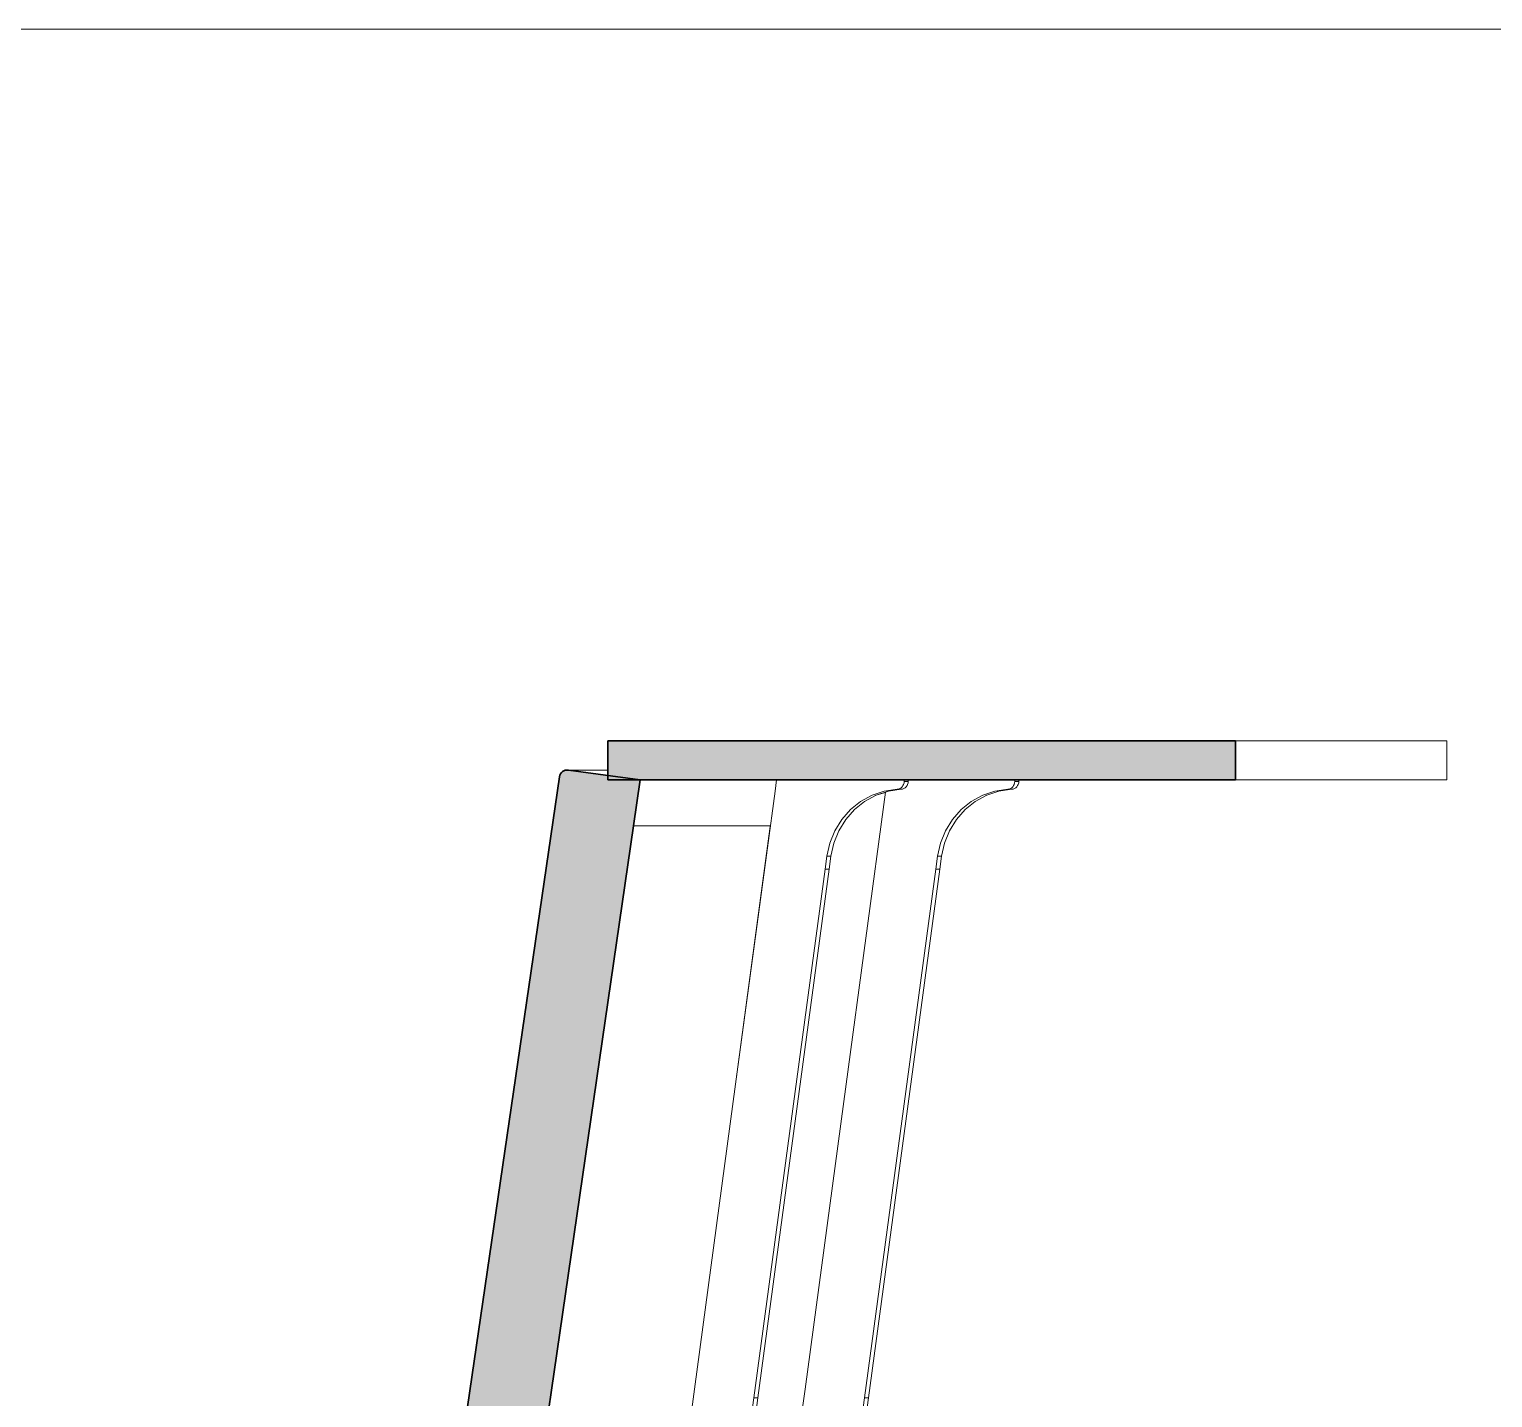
# Model space of a CAD drawing. Header units: millimetres. Extents: x -46169 to 247764, y -86316 to 18123.
# Drawn here: x 235694 to 236635, y -79858 to -78977 of the extents above; entities that cross this region are included whole.
import ezdxf

# ---------------------------------------------------------------- set-up
doc = ezdxf.new("R2010")
doc.units = ezdxf.units.MM
doc.header["$MEASUREMENT"] = 0
doc.linetypes.add('Wipeout_Contour', pattern=[1000, 0, -1000])
doc.layers.add('0_Pen_No__85', color=8, linetype='Continuous', lineweight=20)
doc.layers.add('New_A-35-M_FFE_Fixed_Pen_No__1', color=7, linetype='Continuous', lineweight=13)
doc.layers.add('New_A-20-M_Roof', color=7, linetype='Continuous')
doc.layers.add('New_A-35-M_FFE_Fixed', color=7, linetype='Continuous')
doc.layers.add('New_A-35-M_FFE_Fixed_Pen_No__104', color=7, linetype='Continuous', lineweight=15, true_color=0xa6a6a6)
doc.layers.add('New_A-35-M_FFE_Fixed_Pen_No__44', color=7, linetype='Continuous', lineweight=35, true_color=0x444444)

# ---------------------------------------------------------------- blocks, each defined once
blk = doc.blocks.new('Section Elem_81_5', base_point=(221877.12, -83027.49))
at = {"color": 254, "linetype": 'Wipeout_Contour', "lineweight": 0, "ltscale": 997328.976935}
blk.add_wipeout([(240783.96, -79427.49), (230618.33, -82957.6), (230624.49, -82975.35), (240841.25, -79427.49)], dxfattribs=at).dxf.layer = 'New_A-20-M_Roof'
blk = doc.blocks.new('Section Elem_85_5', base_point=(221877.12, -83027.49))
at = {"color": 254, "linetype": 'Wipeout_Contour', "lineweight": 0, "ltscale": 998094.548223}
blk.add_wipeout([(236469.79, -79435.31), (236469.79, -79460.31), (236605.64, -79460.31), (236605.64, -79435.31)], dxfattribs=at).dxf.layer = 'New_A-35-M_FFE_Fixed'
at = {"color": 254, "linetype": 'Wipeout_Contour', "lineweight": 0, "ltscale": 996264.962021}
blk.add_wipeout([(236039.58, -79454.05), (236040.6, -79454.09), (236066.03, -79454.09), (236066.03, -79454.05)], dxfattribs=at).dxf.layer = 'New_A-35-M_FFE_Fixed'
at = {"color": 254, "linetype": 'Wipeout_Contour', "lineweight": 0, "ltscale": 997051.814363}
blk.add_wipeout([(236256.5, -79462.34), (236256.24, -79463.25), (236258.83, -79463.25), (236259.09, -79462.34)], dxfattribs=at).dxf.layer = 'New_A-35-M_FFE_Fixed'
at = {"color": 254, "linetype": 'Wipeout_Contour', "lineweight": 0, "ltscale": 997294.966518}
blk.add_wipeout([(236317.57, -79467.6), (236325.79, -79466.39), (236323.2, -79466.39), (236314.98, -79467.6)], dxfattribs=at).dxf.layer = 'New_A-35-M_FFE_Fixed'
at = {"color": 254, "linetype": 'Wipeout_Contour', "lineweight": 0, "ltscale": 997320.007868}
blk.add_wipeout([(236330.35, -79461.4), (236330.35, -79460.31), (236327.76, -79460.31), (236327.76, -79461.4)], dxfattribs=at).dxf.layer = 'New_A-35-M_FFE_Fixed'
at = {"color": 254, "linetype": 'Wipeout_Contour', "lineweight": 0, "ltscale": 997221.797755}
blk.add_wipeout([(236295.77, -79479.52), (236302.34, -79474.27), (236299.75, -79474.27), (236293.18, -79479.52)], dxfattribs=at).dxf.layer = 'New_A-35-M_FFE_Fixed'
at = {"color": 254, "linetype": 'Wipeout_Contour', "lineweight": 0, "ltscale": 996925.847535}
blk.add_wipeout([(236216.4, -79485.86), (236211.93, -79493.1), (236214.52, -79493.1), (236218.99, -79485.86)], dxfattribs=at).dxf.layer = 'New_A-35-M_FFE_Fixed'
at = {"color": 254, "linetype": 'Wipeout_Contour', "lineweight": 0, "ltscale": 997190.7998}
blk.add_wipeout([(236282.49, -79501.02), (236285.7, -79493.1), (236283.11, -79493.1), (236279.9, -79501.02)], dxfattribs=at).dxf.layer = 'New_A-35-M_FFE_Fixed'
at = {"color": 254, "linetype": 'Wipeout_Contour', "lineweight": 0, "ltscale": 996926.846151}
blk.add_wipeout([(236209.46, -79509.4), (236206.87, -79509.4), (236205.74, -79517.84), (236208.32, -79517.84)], dxfattribs=at).dxf.layer = 'New_A-35-M_FFE_Fixed'
at = {"color": 254, "linetype": 'Wipeout_Contour', "lineweight": 0, "ltscale": 997196.673653}
blk.add_wipeout([(236279.5, -79517.84), (236280.64, -79509.4), (236278.05, -79509.4), (236276.91, -79517.84)], dxfattribs=at).dxf.layer = 'New_A-35-M_FFE_Fixed'
at = {"layer": 'New_A-35-M_FFE_Fixed_Pen_No__1', "linetype": 'Continuous'}
for p, q in [((236605.64, -79435.31), (236469.79, -79435.31)), ((236605.64, -79435.31), (236605.64, -79460.31)), ((236605.64, -79460.31), (236469.79, -79460.31))]:
    blk.add_line(p, q, dxfattribs=at)
at = {"layer": 'New_A-35-M_FFE_Fixed_Pen_No__44', "linetype": 'Continuous'}
for q in [(236066.03, -79435.31), (236469.79, -79460.31)]:
    blk.add_line((236469.79, -79435.31), q, dxfattribs=at)
at = {"color": 254, "linetype": 'Wipeout_Contour', "lineweight": 0, "ltscale": 997050.811475}
blk.add_wipeout([(236255.26, -79464.83), (236257.85, -79464.83), (236258.41, -79464.09), (236255.83, -79464.09)], dxfattribs=at).dxf.layer = 'New_A-35-M_FFE_Fixed'
at = {"color": 254, "linetype": 'Wipeout_Contour', "lineweight": 0, "ltscale": 997311.391589}
blk.add_wipeout([(236325.79, -79466.39), (236326.69, -79466.25), (236324.1, -79466.25), (236323.2, -79466.39)], dxfattribs=at).dxf.layer = 'New_A-35-M_FFE_Fixed'
at = {"color": 254, "linetype": 'Wipeout_Contour', "lineweight": 0, "ltscale": 997242.255085}
blk.add_wipeout([(236302.34, -79474.27), (236309.68, -79470.26), (236307.09, -79470.26), (236299.75, -79474.27)], dxfattribs=at).dxf.layer = 'New_A-35-M_FFE_Fixed'
at = {"color": 254, "linetype": 'Wipeout_Contour', "lineweight": 0, "ltscale": 996936.280051}
blk.add_wipeout([(236222, -79479.52), (236216.4, -79485.86), (236218.99, -79485.86), (236224.59, -79479.52)], dxfattribs=at).dxf.layer = 'New_A-35-M_FFE_Fixed'
at = {"color": 254, "linetype": 'Wipeout_Contour', "lineweight": 0, "ltscale": 997206.11973}
blk.add_wipeout([(236290.17, -79485.86), (236295.77, -79479.52), (236293.18, -79479.52), (236287.58, -79485.86)], dxfattribs=at).dxf.layer = 'New_A-35-M_FFE_Fixed'
at = {"color": 254, "linetype": 'Wipeout_Contour', "lineweight": 0, "ltscale": 996920.966113}
blk.add_wipeout([(236211.93, -79493.1), (236208.72, -79501.02), (236211.31, -79501.02), (236214.52, -79493.1)], dxfattribs=at).dxf.layer = 'New_A-35-M_FFE_Fixed'
at = {"color": 254, "linetype": 'Wipeout_Contour', "lineweight": 0, "ltscale": 997191.610625}
blk.add_wipeout([(236282.49, -79501.02), (236279.9, -79501.02), (236278.05, -79509.4), (236280.64, -79509.4)], dxfattribs=at).dxf.layer = 'New_A-35-M_FFE_Fixed'
at = {"color": 254, "linetype": 'Wipeout_Contour', "lineweight": 0, "ltscale": 997060.588098}
blk.add_wipeout([(236159.89, -79857.85), (236162.48, -79857.85), (236208.32, -79517.84), (236205.74, -79517.84)], dxfattribs=at).dxf.layer = 'New_A-35-M_FFE_Fixed'
at = {"color": 254, "linetype": 'Wipeout_Contour', "lineweight": 0, "ltscale": 997044.595659}
blk.add_wipeout([(236253.79, -79465.93), (236252.93, -79466.25), (236255.52, -79466.25), (236256.38, -79465.93)], dxfattribs=at).dxf.layer = 'New_A-35-M_FFE_Fixed'
at = {"color": 254, "linetype": 'Wipeout_Contour', "lineweight": 0, "ltscale": 997266.887259}
blk.add_wipeout([(236309.68, -79470.26), (236317.57, -79467.6), (236314.98, -79467.6), (236307.09, -79470.26)], dxfattribs=at).dxf.layer = 'New_A-35-M_FFE_Fixed'
at = {"color": 254, "linetype": 'Wipeout_Contour', "lineweight": 0, "ltscale": 997321.505307}
blk.add_wipeout([(236329.59, -79464.09), (236330.01, -79463.25), (236327.42, -79463.25), (236327, -79464.09)], dxfattribs=at).dxf.layer = 'New_A-35-M_FFE_Fixed'
at = {"color": 254, "linetype": 'Wipeout_Contour', "lineweight": 0, "ltscale": 996951.955368}
blk.add_wipeout([(236231.16, -79474.27), (236228.57, -79474.27), (236222, -79479.52), (236224.59, -79479.52)], dxfattribs=at).dxf.layer = 'New_A-35-M_FFE_Fixed'
at = {"color": 254, "linetype": 'Wipeout_Contour', "lineweight": 0, "ltscale": 997195.684286}
blk.add_wipeout([(236285.7, -79493.1), (236290.17, -79485.86), (236287.58, -79485.86), (236283.11, -79493.1)], dxfattribs=at).dxf.layer = 'New_A-35-M_FFE_Fixed'
at = {"color": 254, "linetype": 'Wipeout_Contour', "lineweight": 0, "ltscale": 996921.780046}
blk.add_wipeout([(236206.87, -79509.4), (236209.46, -79509.4), (236211.31, -79501.02), (236208.72, -79501.02)], dxfattribs=at).dxf.layer = 'New_A-35-M_FFE_Fixed'
at = {"color": 254, "linetype": 'Wipeout_Contour', "lineweight": 0, "ltscale": 997047.217645}
blk.add_wipeout([(236254.58, -79465.46), (236253.79, -79465.93), (236256.38, -79465.93), (236257.17, -79465.46)], dxfattribs=at).dxf.layer = 'New_A-35-M_FFE_Fixed'
at = {"color": 254, "linetype": 'Wipeout_Contour', "lineweight": 0, "ltscale": 997320.661663}
blk.add_wipeout([(236329.03, -79464.83), (236329.59, -79464.09), (236327, -79464.09), (236326.44, -79464.83)], dxfattribs=at).dxf.layer = 'New_A-35-M_FFE_Fixed'
at = {"color": 254, "linetype": 'Wipeout_Contour', "lineweight": 0, "ltscale": 997041.542398}
blk.add_wipeout([(236255.52, -79466.25), (236252.93, -79466.25), (236252.02, -79466.39), (236254.61, -79466.39)], dxfattribs=at).dxf.layer = 'New_A-35-M_FFE_Fixed'
at = {"color": 254, "linetype": 'Wipeout_Contour', "lineweight": 0, "ltscale": 997317.067249}
blk.add_wipeout([(236327.55, -79465.93), (236328.34, -79465.46), (236325.75, -79465.46), (236324.96, -79465.93)], dxfattribs=at).dxf.layer = 'New_A-35-M_FFE_Fixed'
at = {"color": 254, "linetype": 'Wipeout_Contour', "lineweight": 0, "ltscale": 997025.11809}
blk.add_wipeout([(236243.81, -79467.6), (236246.4, -79467.6), (236254.61, -79466.39), (236252.02, -79466.39)], dxfattribs=at).dxf.layer = 'New_A-35-M_FFE_Fixed'
at = {"color": 254, "linetype": 'Wipeout_Contour', "lineweight": 0, "ltscale": 997314.445031}
blk.add_wipeout([(236326.69, -79466.25), (236327.55, -79465.93), (236324.96, -79465.93), (236324.1, -79466.25)], dxfattribs=at).dxf.layer = 'New_A-35-M_FFE_Fixed'
at = {"color": 254, "linetype": 'Wipeout_Contour', "lineweight": 0, "ltscale": 996997.040433}
blk.add_wipeout([(236246.4, -79467.6), (236243.81, -79467.6), (236235.91, -79470.26), (236238.5, -79470.26)], dxfattribs=at).dxf.layer = 'New_A-35-M_FFE_Fixed'
at = {"color": 254, "linetype": 'Wipeout_Contour', "lineweight": 0, "ltscale": 997051.654788}
blk.add_wipeout([(236256.24, -79463.25), (236255.83, -79464.09), (236258.41, -79464.09), (236258.83, -79463.25)], dxfattribs=at).dxf.layer = 'New_A-35-M_FFE_Fixed'
at = {"color": 254, "linetype": 'Wipeout_Contour', "lineweight": 0, "ltscale": 997319.164462}
blk.add_wipeout([(236328.34, -79465.46), (236329.03, -79464.83), (236326.44, -79464.83), (236325.75, -79465.46)], dxfattribs=at).dxf.layer = 'New_A-35-M_FFE_Fixed'
at = {"color": 254, "linetype": 'Wipeout_Contour', "lineweight": 0, "ltscale": 997049.314582}
blk.add_wipeout([(236255.26, -79464.83), (236254.58, -79465.46), (236257.17, -79465.46), (236257.85, -79464.83)], dxfattribs=at).dxf.layer = 'New_A-35-M_FFE_Fixed'
at = {"color": 254, "linetype": 'Wipeout_Contour', "lineweight": 0, "ltscale": 997321.135689}
blk.add_wipeout([(236330.26, -79462.34), (236330.35, -79461.4), (236327.76, -79461.4), (236327.67, -79462.34)], dxfattribs=at).dxf.layer = 'New_A-35-M_FFE_Fixed'
at = {"color": 254, "linetype": 'Wipeout_Contour', "lineweight": 0, "ltscale": 996972.410292}
blk.add_wipeout([(236235.91, -79470.26), (236228.57, -79474.27), (236231.16, -79474.27), (236238.5, -79470.26)], dxfattribs=at).dxf.layer = 'New_A-35-M_FFE_Fixed'
at = {"color": 254, "linetype": 'Wipeout_Contour', "lineweight": 0, "ltscale": 997051.284491}
blk.add_wipeout([(236256.59, -79461.4), (236256.5, -79462.34), (236259.09, -79462.34), (236259.17, -79461.4)], dxfattribs=at).dxf.layer = 'New_A-35-M_FFE_Fixed'
at = {"color": 254, "linetype": 'Wipeout_Contour', "lineweight": 0, "ltscale": 997321.665222}
blk.add_wipeout([(236330.01, -79463.25), (236330.26, -79462.34), (236327.67, -79462.34), (236327.42, -79463.25)], dxfattribs=at).dxf.layer = 'New_A-35-M_FFE_Fixed'
at = {"color": 254, "linetype": 'Wipeout_Contour', "lineweight": 0, "ltscale": 997050.156315}
blk.add_wipeout([(236256.59, -79460.31), (236256.59, -79461.4), (236259.17, -79461.4), (236259.17, -79460.31)], dxfattribs=at).dxf.layer = 'New_A-35-M_FFE_Fixed'
at = {"color": 254, "linetype": 'Wipeout_Contour', "lineweight": 0, "ltscale": 21940760.13815061}
blk.add_wipeout([(235956.25, -80649.27), (235956.16, -80650.24), (235956.16, -80651.24), (236091.44, -80651.24), (236091.44, -80641.51), (236089.21, -80640.74), (236080.34, -80635.31), (236072.79, -80628.06), (236066.89, -80619.32), (236062.93, -80609.47), (236061.06, -80598.99), (236061.39, -80588.33), (236091.44, -80365.49), (236091.44, -80323.99), (236097.03, -80323.99), (236206.87, -79509.4), (236208.72, -79501.02), (236211.93, -79493.1), (236216.4, -79485.86), (236222, -79479.52), (236228.57, -79474.27), (236235.91, -79470.26), (236243.81, -79467.6), (236252.02, -79466.39), (236252.93, -79466.25), (236253.79, -79465.93), (236254.58, -79465.46), (236255.26, -79464.83), (236255.83, -79464.09), (236256.24, -79463.25), (236256.5, -79462.34), (236256.59, -79461.4), (236256.59, -79460.31), (236174.48, -79460.31), (236070.78, -80229.36), (236069.61, -80234.59), (236067.56, -80239.51), (236064.69, -80243.98), (236061.1, -80247.85), (236056.91, -80250.99), (236052.24, -80253.31), (236047.24, -80254.74), (236042.08, -80255.22), (235992.64, -80255.22), (235992.63, -80258.84), (235992.63, -80262.47), (235992.63, -80266.13), (235992.65, -80269.72), (235992.67, -80273.34), (235992.71, -80276.97), (235992.75, -80280.59), (235992.8, -80284.22), (235992.88, -80288.89), (235992.98, -80293.57), (235993.09, -80298.25), (235993.21, -80302.93), (235993.36, -80307.6), (235993.51, -80312.28), (235993.68, -80316.96), (235993.84, -80320.98), (236000.31, -80322.14), (236009.99, -80323.85), (236019.67, -80325.52), (236029.36, -80327.16), (236034.71, -80328.69), (236039.69, -80331.25), (236044.1, -80334.75), (236047.78, -80339.05), (236050.6, -80344), (236052.46, -80349.42), (236053.29, -80355.11), (236053.05, -80360.86), (236021.68, -80593.54), (236019.33, -80603.98), (236015.23, -80613.83), (236009.5, -80622.77), (236002.32, -80630.51), (235993.93, -80636.79), (235984.59, -80641.44), (235974.6, -80644.28), (235964.28, -80645.24), (235960.99, -80645.24), (235960.05, -80645.34), (235959.14, -80645.62), (235958.3, -80646.08), (235957.57, -80646.71), (235956.97, -80647.46), (235956.53, -80648.33)], dxfattribs=at).dxf.layer = 'New_A-35-M_FFE_Fixed'
at = {"color": 254, "linetype": 'Wipeout_Contour', "lineweight": 0, "ltscale": 747212.001916}
blk.add_wipeout([(236040.6, -79454.09), (236066.03, -79457.52), (236066.03, -79454.09)], dxfattribs=at).dxf.layer = 'New_A-35-M_FFE_Fixed'
at = {"color": 254, "linetype": 'Wipeout_Contour', "lineweight": 0, "ltscale": 996578.042545}
blk.add_wipeout([(236086.74, -79460.31), (236082.44, -79490.03), (236170.48, -79490.03), (236174.48, -79460.31)], dxfattribs=at).dxf.layer = 'New_A-35-M_FFE_Fixed'
at = {"color": 254, "linetype": 'Wipeout_Contour', "lineweight": 0, "ltscale": 997330.352599}
blk.add_wipeout([(236279.5, -79517.84), (236276.91, -79517.84), (236231.06, -79857.85), (236233.65, -79857.85)], dxfattribs=at).dxf.layer = 'New_A-35-M_FFE_Fixed'
at = {"color": 254, "linetype": 'Wipeout_Contour', "lineweight": 0, "ltscale": 997371.510244}
blk.add_wipeout([(236159.89, -79857.85), (236097.03, -80323.99), (236099.62, -80323.99), (236162.48, -79857.85)], dxfattribs=at).dxf.layer = 'New_A-35-M_FFE_Fixed'
at = {"layer": 'New_A-35-M_FFE_Fixed_Pen_No__1', "linetype": 'Continuous'}
for p, q in [((236039.58, -79454.05), (236066.03, -79454.05)), ((236040.6, -79454.09), (236066.03, -79454.09))]:
    blk.add_line(p, q, dxfattribs=at)
at = {"layer": 'New_A-35-M_FFE_Fixed_Pen_No__44', "linetype": 'Continuous'}
blk.add_line((236066.03, -79435.31), (236066.03, -79460.31), dxfattribs=at)
at = {"color": 254, "linetype": 'Wipeout_Contour', "lineweight": 0, "ltscale": 996866.688612}
blk.add_wipeout([(235975.01, -80229.29), (236070.79, -80229.29), (236170.48, -79490.03), (236082.44, -79490.03)], dxfattribs=at).dxf.layer = 'New_A-35-M_FFE_Fixed'
at = {"layer": 'New_A-35-M_FFE_Fixed_Pen_No__104', "linetype": 'Continuous'}
blk.add_hatch(color=256, dxfattribs=at).paths.add_polyline_path([(236034.99, -79457.4), (236034.75, -79458.35), (235972.83, -79882.76), (235970.23, -79898.15), (235966.97, -79913.42), (235963.03, -79928.55), (235958.43, -79943.49), (235953.18, -79958.24), (235947.29, -79972.75), (235940.76, -79987.02), (235933.61, -80001), (235926.05, -80020.17), (235920.13, -80039.87), (235915.91, -80059.98), (235913.41, -80080.35), (235912.64, -80100.85), (235913.62, -80121.35), (235916.33, -80141.69), (235920.75, -80161.76), (235922.39, -80168.6), (235923.7, -80175.51), (235924.67, -80182.47), (235925.3, -80189.46), (235925.6, -80196.48), (235925.55, -80203.5), (235925.17, -80210.51), (235924.45, -80217.5), (235924.42, -80218.47), (235924.59, -80219.43), (235924.95, -80220.33), (235925.48, -80221.16), (235926.16, -80221.86), (235926.98, -80222.43), (235927.89, -80222.84), (235928.87, -80223.06), (235975.01, -80229.29), (236082.44, -79490.03), (236086.74, -79460.31), (236040.6, -79454.09), (236039.58, -79454.05), (236038.58, -79454.2), (236037.63, -79454.54), (236036.76, -79455.05), (236036.02, -79455.72), (236035.42, -79456.51)])
at = {"layer": 'New_A-35-M_FFE_Fixed_Pen_No__44', "linetype": 'Continuous', "flags": 128}
for points in [[(236086.74, -79460.31), (236040.6, -79454.09), (236039.58, -79454.05), (236038.58, -79454.2), (236037.63, -79454.54), (236036.76, -79455.05), (236036.02, -79455.72), (236035.42, -79456.51), (236034.99, -79457.4), (236034.75, -79458.35), (235972.83, -79882.76)], [(236086.74, -79460.31), (236082.44, -79490.03), (235975.01, -80229.29)]]:
    blk.add_lwpolyline(points, dxfattribs=at)
at = {"color": 254, "linetype": 'Wipeout_Contour', "lineweight": 0, "ltscale": 8226963.266402914}
blk.add_wipeout([(236129.2, -80323.99), (236168.21, -80323.99), (236278.05, -79509.4), (236279.9, -79501.02), (236283.11, -79493.1), (236287.58, -79485.86), (236293.18, -79479.52), (236299.75, -79474.27), (236307.09, -79470.26), (236314.98, -79467.6), (236323.2, -79466.39), (236324.1, -79466.25), (236324.96, -79465.93), (236325.75, -79465.46), (236326.44, -79464.83), (236327, -79464.09), (236327.42, -79463.25), (236327.67, -79462.34), (236327.76, -79461.4), (236327.76, -79460.31), (236259.17, -79460.31), (236259.17, -79461.4), (236259.09, -79462.34), (236258.83, -79463.25), (236258.41, -79464.09), (236257.85, -79464.83), (236257.17, -79465.46), (236256.38, -79465.93), (236255.52, -79466.25), (236254.61, -79466.39), (236246.4, -79467.6), (236244.59, -79468.21), (236243.4, -79477.08)], dxfattribs=at).dxf.layer = 'New_A-35-M_FFE_Fixed'
at = {"layer": 'New_A-35-M_FFE_Fixed_Pen_No__104', "linetype": 'Continuous'}
blk.add_hatch(color=256, dxfattribs=at).paths.add_polyline_path([(236469.79, -79460.31), (236469.79, -79435.31), (236066.03, -79435.31), (236066.03, -79460.31)])
at = {"layer": 'New_A-35-M_FFE_Fixed_Pen_No__1', "linetype": 'Continuous'}
for p, q in [((236252.93, -79466.25), (236252.02, -79466.39)), ((236252.02, -79466.39), (236254.61, -79466.39)), ((236253.79, -79465.93), (236252.93, -79466.25)), ((236254.58, -79465.46), (236253.79, -79465.93)), ((236255.26, -79464.83), (236254.58, -79465.46)), ((236255.52, -79466.25), (236254.61, -79466.39)), ((236255.83, -79464.09), (236255.26, -79464.83)), ((236256.38, -79465.93), (236255.52, -79466.25)), ((236256.24, -79463.25), (236255.83, -79464.09)), ((236256.5, -79462.34), (236256.24, -79463.25)), ((236257.17, -79465.46), (236256.38, -79465.93)), ((236256.59, -79461.4), (236256.5, -79462.34)), ((236256.59, -79460.31), (236256.59, -79461.4)), ((236256.59, -79461.4), (236259.17, -79461.4)), ((236257.85, -79464.83), (236257.17, -79465.46)), ((236258.41, -79464.09), (236257.85, -79464.83)), ((236258.83, -79463.25), (236258.41, -79464.09)), ((236259.09, -79462.34), (236258.83, -79463.25)), ((236259.17, -79461.4), (236259.09, -79462.34)), ((236259.17, -79460.31), (236259.17, -79461.4)), ((236307.09, -79470.26), (236314.98, -79467.6)), ((236309.68, -79470.26), (236317.57, -79467.6)), ((236314.98, -79467.6), (236323.2, -79466.39)), ((236317.57, -79467.6), (236325.79, -79466.39)), ((236323.2, -79466.39), (236324.1, -79466.25)), ((236325.79, -79466.39), (236323.2, -79466.39)), ((236324.1, -79466.25), (236324.96, -79465.93)), ((236324.96, -79465.93), (236325.75, -79465.46)), ((236325.75, -79465.46), (236326.44, -79464.83)), ((236325.79, -79466.39), (236326.69, -79466.25)), ((236326.44, -79464.83), (236327, -79464.09)), ((236326.69, -79466.25), (236327.55, -79465.93)), ((236327, -79464.09), (236327.42, -79463.25)), ((236327.42, -79463.25), (236327.67, -79462.34)), ((236327.55, -79465.93), (236328.34, -79465.46)), ((236327.67, -79462.34), (236327.76, -79461.4)), ((236327.76, -79461.4), (236327.76, -79460.31)), ((236330.35, -79461.4), (236327.76, -79461.4)), ((236328.34, -79465.46), (236329.03, -79464.83)), ((236329.03, -79464.83), (236329.59, -79464.09)), ((236329.59, -79464.09), (236330.01, -79463.25)), ((236330.01, -79463.25), (236330.26, -79462.34)), ((236330.26, -79462.34), (236330.35, -79461.4)), ((236330.35, -79461.4), (236330.35, -79460.31)), ((236293.18, -79479.52), (236299.75, -79474.27)), ((236295.77, -79479.52), (236302.34, -79474.27)), ((236299.75, -79474.27), (236307.09, -79470.26)), ((236302.34, -79474.27), (236309.68, -79470.26)), ((236283.11, -79493.1), (236287.58, -79485.86)), ((236285.7, -79493.1), (236290.17, -79485.86)), ((236287.58, -79485.86), (236293.18, -79479.52)), ((236290.17, -79485.86), (236295.77, -79479.52)), ((236279.9, -79501.02), (236283.11, -79493.1)), ((236282.49, -79501.02), (236285.7, -79493.1)), ((236278.05, -79509.4), (236279.9, -79501.02)), ((236280.64, -79509.4), (236282.49, -79501.02)), ((236276.91, -79517.84), (236278.05, -79509.4)), ((236280.64, -79509.4), (236278.05, -79509.4)), ((236279.5, -79517.84), (236280.64, -79509.4)), ((236279.5, -79517.84), (236276.91, -79517.84))]:
    blk.add_line(p, q, dxfattribs=at)
at = {"layer": 'New_A-35-M_FFE_Fixed_Pen_No__44', "linetype": 'Continuous'}
blk.add_line((236469.79, -79460.31), (236066.03, -79460.31), dxfattribs=at)
at = {"color": 254, "linetype": 'Wipeout_Contour', "lineweight": 0, "ltscale": 2741926.840832823}
blk.add_wipeout([(236112.38, -80229.36), (236141.96, -80229.36), (236243.4, -79477.08), (236244.59, -79468.21), (236238.5, -79470.26), (236231.16, -79474.27), (236224.59, -79479.52), (236218.99, -79485.86), (236214.52, -79493.1), (236211.31, -79501.02), (236209.46, -79509.4)], dxfattribs=at).dxf.layer = 'New_A-35-M_FFE_Fixed'
at = {"layer": 'New_A-35-M_FFE_Fixed_Pen_No__1', "linetype": 'Continuous'}
for p, q in [((236148.07, -79656.16), (236173.48, -79467.74)), ((236173.48, -79467.74), (236174.48, -79460.31)), ((236244.59, -79468.21), (236219.25, -79656.16)), ((236243.81, -79467.6), (236235.91, -79470.26)), ((236246.4, -79467.6), (236238.5, -79470.26)), ((236252.02, -79466.39), (236243.81, -79467.6)), ((236254.61, -79466.39), (236246.4, -79467.6)), ((236228.57, -79474.27), (236222, -79479.52)), ((236231.16, -79474.27), (236224.59, -79479.52)), ((236235.91, -79470.26), (236228.57, -79474.27)), ((236238.5, -79470.26), (236231.16, -79474.27)), ((236216.4, -79485.86), (236211.93, -79493.1)), ((236218.99, -79485.86), (236214.52, -79493.1)), ((236222, -79479.52), (236216.4, -79485.86)), ((236224.59, -79479.52), (236218.99, -79485.86)), ((236082.44, -79490.03), (236170.51, -79490.03)), ((236211.93, -79493.1), (236208.72, -79501.02)), ((236214.52, -79493.1), (236211.31, -79501.02)), ((236208.72, -79501.02), (236206.87, -79509.4)), ((236211.31, -79501.02), (236209.46, -79509.4)), ((236206.87, -79509.4), (236205.74, -79517.84)), ((236206.87, -79509.4), (236209.46, -79509.4)), ((236209.46, -79509.4), (236208.32, -79517.84)), ((236205.74, -79517.84), (236159.89, -79857.85)), ((236208.32, -79517.84), (236162.48, -79857.85)), ((236205.74, -79517.84), (236208.32, -79517.84)), ((236231.06, -79857.85), (236276.91, -79517.84)), ((236233.65, -79857.85), (236279.5, -79517.84)), ((236121.62, -79852.32), (236148.07, -79656.16)), ((236219.25, -79656.16), (236192.8, -79852.32)), ((236077, -80183.26), (236121.62, -79852.32)), ((236192.8, -79852.32), (236148.18, -80183.26)), ((236159.89, -79857.85), (236097.03, -80323.99)), ((236162.48, -79857.85), (236099.62, -80323.99)), ((236159.89, -79857.85), (236162.48, -79857.85)), ((236168.21, -80323.99), (236231.06, -79857.85)), ((236170.8, -80323.99), (236233.65, -79857.85)), ((236233.65, -79857.85), (236231.06, -79857.85))]:
    blk.add_line(p, q, dxfattribs=at)
blk = doc.blocks.new('I-04 Lecture Theatre Elevation_STORY_MARKER', base_point=(221877.12, -83027.49))
at = {"layer": '0_Pen_No__85', "linetype": 'Continuous'}
blk.add_line((222181.58, -78977.49), (243469.98, -78977.49), dxfattribs=at)

msp = doc.modelspace()

# ---------------------------------------------------------------- block references
at = {"layer": 'New_A-20-M_Roof'}
msp.add_blockref('Section Elem_81_5', (221877.12, -83027.49), dxfattribs=at)

# ---------------------------------------------------------------- next in the draw order: block references
at = {"layer": 'New_A-35-M_FFE_Fixed'}
msp.add_blockref('Section Elem_85_5', (221877.12, -83027.49), dxfattribs=at)

# ---------------------------------------------------------------- next in the draw order: block references
at = {"linetype": 'Continuous', "lineweight": 0}
msp.add_blockref('I-04 Lecture Theatre Elevation_STORY_MARKER', (221877.12, -83027.49), dxfattribs=at)

doc.saveas('drawing.dxf')
